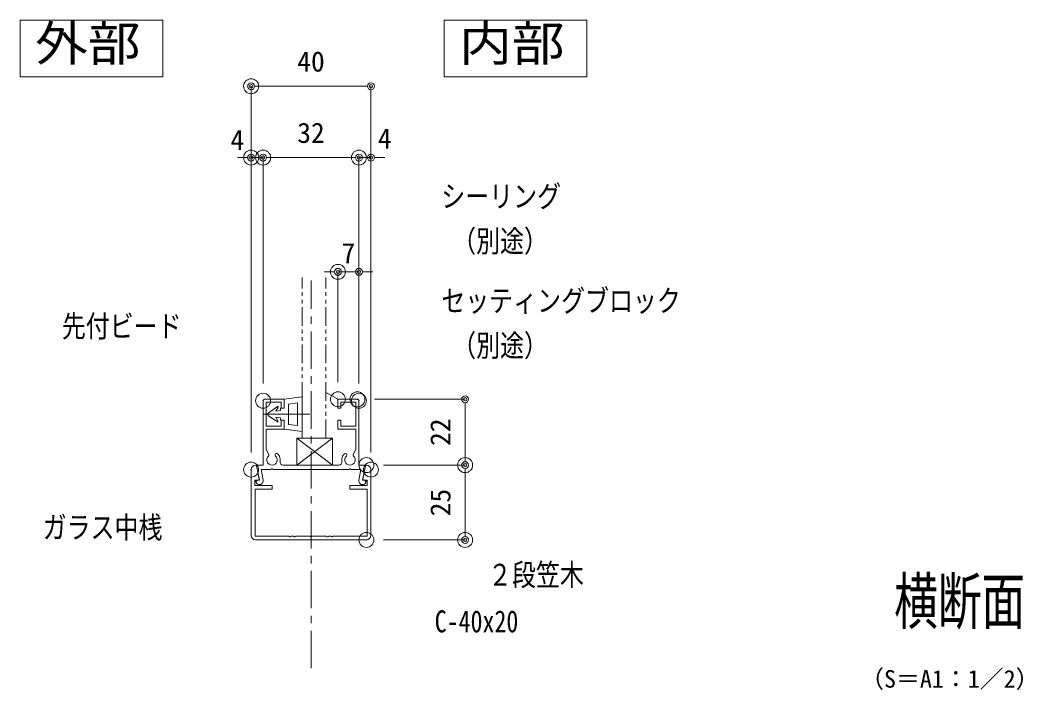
# Model space of a CAD drawing. Units: millimetres, scale not verified. Extents: x -3554 to 3554, y -1188 to 1188.
# Drawn here: x -1574 to -904, y -7 to 441 of the extents above; entities that cross this region are included whole.
import ezdxf
from ezdxf.enums import TextEntityAlignment as Align

# ---------------------------------------------------------------- set-up
doc = ezdxf.new("R2010")
doc.units = ezdxf.units.MM
doc.header["$LTSCALE"] = 20
doc.header["$PDMODE"] = 32
doc.header["$PDSIZE"] = 10
doc.linetypes.add('USER1', pattern=[2, 1.25, -0.25, 0.25, -0.25])
doc.linetypes.add('USER2', pattern=[1.25, 0.625, -0.125, 0.125, -0.125, 0.125, -0.125])
for name, color, linetype, lineweight in [('0-0_0', 7, 'Continuous', 18), ('0-1_DEFPOINTS', 7, 'Continuous', 18), ('0-7_3中心線', 2, 'USER1', 18), ('0-8_41ｱﾙﾐ', 6, 'Continuous', 18), ('0-9_1手摺寸法', 7, 'Continuous', 18), ('0-B_P4-12', 7, 'Continuous', 18), ('0-C_2a', 1, 'USER2', 18)]:
    doc.layers.add(name, color=color, linetype=linetype, lineweight=lineweight)
doc.styles.add('ＭＳ ゴシック', font='')
doc.styles.get('ＭＳ ゴシック').set_extended_font_data('MS Gothic')

# ---------------------------------------------------------------- blocks, each defined once
blk = doc.blocks.new('_ORIGIN2')
at = {"layer": '0-0_0'}
blk.add_line((-0.5, 0), (-1, 0), dxfattribs=at)
for radius in [0.5, 0.25]:
    blk.add_circle((0, 0), radius, dxfattribs=at)
blk = doc.blocks.new('D42')
at = {"layer": '0-1_DEFPOINTS'}
for p in [(594.18, 820.59), (594.18, 564.46), (674.18, 564.46)]:
    blk.add_point(p, dxfattribs=at)
at = {"layer": '0-9_1手摺寸法'}
for p, q in [((594.18, 575.96), (594.18, 820.59)), ((669.58, 820.59), (598.78, 820.59)), ((674.18, 575.96), (674.18, 820.59))]:
    blk.add_line(p, q, dxfattribs=at)
at = {"layer": '0-9_1手摺寸法', "xscale": 4.6, "yscale": 4.6, "rotation": 180}
blk.add_blockref('_ORIGIN2', (594.18, 820.59), dxfattribs=at)
at = {"layer": '0-9_1手摺寸法', "xscale": 4.6, "yscale": 4.6}
blk.add_blockref('_ORIGIN2', (674.18, 820.59), dxfattribs=at)
at = {"layer": '0-9_1手摺寸法', "style": 'ＭＳ ゴシック'}
blk.add_text('40', height=13.49, dxfattribs=at).set_placement((624.98, 826.34), align=Align.BOTTOM_LEFT)
blk = doc.blocks.new('D43')
at = {"layer": '0-1_DEFPOINTS'}
for p in [(665.18, 611.46), (671.18, 567.46), (737.11, 567.46)]:
    blk.add_point(p, dxfattribs=at)
at = {"layer": '0-9_1手摺寸法'}
for p, q in [((676.68, 611.46), (737.11, 611.46)), ((737.11, 606.86), (737.11, 572.06)), ((682.68, 567.46), (737.11, 567.46))]:
    blk.add_line(p, q, dxfattribs=at)
at = {"layer": '0-9_1手摺寸法', "xscale": 4.6, "yscale": 4.6}
for p, rotation in [((737.11, 611.46), 90), ((737.11, 567.46), 270)]:
    blk.add_blockref('_ORIGIN2', p, dxfattribs=dict(at, rotation=rotation))
at = {"layer": '0-9_1手摺寸法', "style": 'ＭＳ ゴシック'}
blk.add_text('22', height=13.49, rotation=90, dxfattribs=at).set_placement((731.36, 580.26), align=Align.BOTTOM_LEFT)
blk = doc.blocks.new('D44')
at = {"layer": '0-1_DEFPOINTS'}
for p in [(666.18, 772.93), (666.18, 610.46), (674.18, 564.46)]:
    blk.add_point(p, dxfattribs=at)
at = {"layer": '0-9_1手摺寸法'}
for p, q in [((661.58, 772.93), (656.98, 772.93)), ((666.18, 621.96), (666.18, 772.93)), ((674.18, 772.93), (666.18, 772.93)), ((674.18, 575.96), (674.18, 772.93)), ((678.78, 772.93), (683.38, 772.93))]:
    blk.add_line(p, q, dxfattribs=at)
at = {"layer": '0-9_1手摺寸法', "xscale": 4.6, "yscale": 4.6}
blk.add_blockref('_ORIGIN2', (666.18, 772.93), dxfattribs=at)
at = {"layer": '0-9_1手摺寸法', "xscale": 4.6, "yscale": 4.6, "rotation": 180}
blk.add_blockref('_ORIGIN2', (674.18, 772.93), dxfattribs=at)
at = {"layer": '0-9_1手摺寸法', "style": 'ＭＳ ゴシック'}
blk.add_text('4', height=13.49, dxfattribs=at).set_placement((678.78, 774.89), align=Align.BOTTOM_LEFT)
blk = doc.blocks.new('D45')
at = {"layer": '0-1_DEFPOINTS'}
for p in [(652.18, 696.59), (652.18, 611.41), (666.18, 610.46)]:
    blk.add_point(p, dxfattribs=at)
at = {"layer": '0-9_1手摺寸法'}
for p, q in [((647.58, 696.59), (642.98, 696.59)), ((652.18, 622.91), (652.18, 696.59)), ((666.18, 696.59), (652.18, 696.59)), ((666.18, 621.96), (666.18, 696.59)), ((670.78, 696.59), (675.38, 696.59))]:
    blk.add_line(p, q, dxfattribs=at)
at = {"layer": '0-9_1手摺寸法', "xscale": 4.6, "yscale": 4.6}
blk.add_blockref('_ORIGIN2', (652.18, 696.59), dxfattribs=at)
at = {"layer": '0-9_1手摺寸法', "xscale": 4.6, "yscale": 4.6, "rotation": 180}
blk.add_blockref('_ORIGIN2', (666.18, 696.59), dxfattribs=at)
at = {"layer": '0-9_1手摺寸法', "style": 'ＭＳ ゴシック'}
blk.add_text('7', height=13.49, dxfattribs=at).set_placement((654.58, 698.28), align=Align.BOTTOM_LEFT)
blk = doc.blocks.new('D46')
at = {"layer": '0-1_DEFPOINTS'}
for p in [(602.18, 772.93), (602.18, 610.46), (666.18, 610.46)]:
    blk.add_point(p, dxfattribs=at)
at = {"layer": '0-9_1手摺寸法'}
for p, q in [((602.18, 621.96), (602.18, 772.93)), ((661.58, 772.93), (606.78, 772.93)), ((666.18, 621.96), (666.18, 772.93))]:
    blk.add_line(p, q, dxfattribs=at)
at = {"layer": '0-9_1手摺寸法', "xscale": 4.6, "yscale": 4.6, "rotation": 180}
blk.add_blockref('_ORIGIN2', (602.18, 772.93), dxfattribs=at)
at = {"layer": '0-9_1手摺寸法', "xscale": 4.6, "yscale": 4.6}
blk.add_blockref('_ORIGIN2', (666.18, 772.93), dxfattribs=at)
at = {"layer": '0-9_1手摺寸法', "style": 'ＭＳ ゴシック'}
blk.add_text('32', height=13.49, dxfattribs=at).set_placement((624.98, 778.68), align=Align.BOTTOM_LEFT)
blk = doc.blocks.new('D47')
at = {"layer": '0-1_DEFPOINTS'}
for p in [(594.18, 772.93), (602.18, 610.46), (594.18, 564.46)]:
    blk.add_point(p, dxfattribs=at)
at = {"layer": '0-9_1手摺寸法'}
for p, q in [((589.58, 772.93), (584.98, 772.93)), ((594.18, 575.96), (594.18, 772.93)), ((602.18, 772.93), (594.18, 772.93)), ((602.18, 621.96), (602.18, 772.93)), ((606.78, 772.93), (611.38, 772.93))]:
    blk.add_line(p, q, dxfattribs=at)
at = {"layer": '0-9_1手摺寸法', "xscale": 4.6, "yscale": 4.6}
blk.add_blockref('_ORIGIN2', (594.18, 772.93), dxfattribs=at)
at = {"layer": '0-9_1手摺寸法', "xscale": 4.6, "yscale": 4.6, "rotation": 180}
blk.add_blockref('_ORIGIN2', (602.18, 772.93), dxfattribs=at)
at = {"layer": '0-9_1手摺寸法', "style": 'ＭＳ ゴシック'}
blk.add_text('4', height=13.49, dxfattribs=at).set_placement((580.38, 773.94), align=Align.BOTTOM_LEFT)
blk = doc.blocks.new('D48')
at = {"layer": '0-1_DEFPOINTS'}
for p in [(671.18, 567.46), (671.18, 517.46), (737.11, 517.46)]:
    blk.add_point(p, dxfattribs=at)
at = {"layer": '0-9_1手摺寸法'}
for p, q in [((682.68, 567.46), (737.11, 567.46)), ((737.11, 562.86), (737.11, 522.06)), ((682.68, 517.46), (737.11, 517.46))]:
    blk.add_line(p, q, dxfattribs=at)
at = {"layer": '0-9_1手摺寸法', "xscale": 4.6, "yscale": 4.6}
for p, rotation in [((737.11, 567.46), 90), ((737.11, 517.46), 270)]:
    blk.add_blockref('_ORIGIN2', p, dxfattribs=dict(at, rotation=rotation))
at = {"layer": '0-9_1手摺寸法', "style": 'ＭＳ ゴシック'}
blk.add_text('25', height=13.49, rotation=90, dxfattribs=at).set_placement((731.36, 533.26), align=Align.BOTTOM_LEFT)
blk = doc.blocks.new('hbk-213')
at = {"layer": '0-9_1手摺寸法', "color": 3}
for p, q in [((-5.8, 0), (5.8, 0)), ((-5.8, 0), (-5, -6)), ((0, 2.55), (0, -12.9)), ((5.8, 0), (5, -6)), ((-3.78, -1.5), (3.78, -1.5)), ((-3.78, -1.5), (-3.38, -4.5)), ((3.78, -1.5), (3.38, -4.5)), ((-5, -6), (-2, -6)), ((-3.38, -4.5), (3.38, -4.5)), ((-2, -6), (-2, -7.2)), ((2, -6), (5, -6)), ((2, -6), (2, -7.2)), ((-2.57, -8.24), (-0.4, -11.3)), ((-2.39, -8.01), (-1, -8.7)), ((-2, -7.2), (-1.25, -7.2)), ((-1.25, -7.2), (-1, -8.7)), ((0.4, -11.3), (2.57, -8.24)), ((1.25, -7.2), (1, -8.7)), ((1, -8.7), (2.39, -8.01)), ((1.25, -7.2), (2, -7.2))]:
    blk.add_line(p, q, dxfattribs=at)
for centre, radius, start, end in [((-2.45, -8.15), 0.15, 66.3706, 216.6071), ((2.45, -8.15), 0.15, 323.3929, 113.6294), ((0, -11), 0.5, 216.6071, 323.3929)]:
    blk.add_arc(centre, radius, start, end, dxfattribs=at)
blk = doc.blocks.new('A$C5EFB2CC2')
at = {"layer": '0-8_41ｱﾙﾐ'}
for p, q in [((0, 23.5), (0, 1.5)), ((1.3, 23.7), (1.3, 8)), ((12.7, 23.7), (1.3, 23.7)), ((20, 25), (1.5, 25)), ((12.83, 23.91), (12.7, 23.7)), ((13.17, 23.91), (13.3, 23.7)), ((14.2, 23.7), (13.3, 23.7)), ((14.33, 23.91), (14.2, 23.7)), ((14.67, 23.91), (14.8, 23.7)), ((19.7, 23.7), (14.8, 23.7)), ((19.83, 23.91), (19.7, 23.7)), ((20, 25), (38.5, 25)), ((20.17, 23.91), (20.3, 23.7)), ((20.3, 23.7), (25.2, 23.7)), ((25.33, 23.91), (25.2, 23.7)), ((25.67, 23.91), (25.8, 23.7)), ((25.8, 23.7), (26.7, 23.7)), ((26.83, 23.91), (26.7, 23.7)), ((27.17, 23.91), (27.3, 23.7)), ((27.3, 23.7), (38.7, 23.7)), ((38.7, 23.7), (38.7, 8)), ((40, 23.5), (40, 1.5)), ((1.2, 6.8), (7, 6.8)), ((1.2, 6.8), (1.2, 5)), ((1.3, 8), (7, 8)), ((7, 8), (7, 6.8)), ((33, 8), (33, 6.8)), ((38.7, 8), (33, 8)), ((38.8, 6.8), (33, 6.8)), ((38.8, 6.8), (38.8, 5)), ((1.2, 5), (2.43, 5)), ((1.83, 0.16), (2.73, 4.64)), ((38.17, 0.16), (37.27, 4.64)), ((38.8, 5), (37.57, 5)), ((1.5, 0), (1.64, 0)), ((38.5, 0), (38.36, 0))]:
    blk.add_line(p, q, dxfattribs=at)
for centre, radius, start, end in [((1.5, 23.5), 1.5, 90, 180), ((13, 23.8), 0.2, 32.3335, 147.6665), ((14.5, 23.8), 0.2, 32.3335, 147.6665), ((20, 23.8), 0.2, 90, 147.6665), ((20, 23.8), 0.2, 32.3335, 90), ((25.5, 23.8), 0.2, 32.3335, 147.6665), ((27, 23.8), 0.2, 32.3335, 147.6665), ((38.5, 23.5), 1.5, 0, 90), ((2.43, 4.7), 0.3, 348.6901, 90), ((37.57, 4.7), 0.3, 90, 191.3099), ((1.5, 1.5), 1.5, 180, 270), ((1.64, 0.2), 0.2, 270, 348.6901), ((38.36, 0.2), 0.2, 191.3099, 270), ((38.5, 1.5), 1.5, 270, 0)]:
    blk.add_arc(centre, radius, start, end, dxfattribs=at)
blk = doc.blocks.new('A$C710E2731')
at = {"layer": '0-8_41ｱﾙﾐ'}
for p, q in [((9.45, 28.5), (2.95, 28.5)), ((3.45, 19.5), (3.45, 27.5)), ((8.45, 27.5), (3.45, 27.5)), ((8.45, 25.5), (8.45, 27.5)), ((9.45, 25.5), (9.45, 28.5)), ((27.45, 25.5), (27.45, 28.5)), ((27.45, 28.5), (33.95, 28.5)), ((28.45, 25.5), (28.45, 27.5)), ((28.45, 27.5), (33.45, 27.5)), ((33.45, 19.5), (33.45, 27.5)), ((9.45, 25.5), (8.45, 25.5)), ((27.45, 25.5), (28.45, 25.5)), ((9.45, 21.5), (8.45, 21.5)), ((9.45, 21.5), (9.45, 18.5)), ((27.45, 21.5), (27.45, 18.5)), ((27.45, 21.5), (28.45, 21.5)), ((3.45, 11.71), (3.45, 18.5)), ((9.45, 18.5), (3.45, 18.5)), ((27.45, 18.5), (33.45, 18.5)), ((33.45, 11.71), (33.45, 18.5)), ((4.38, 10.1), (3.45, 11.71)), ((32.52, 10.1), (33.45, 11.71)), ((0.3, 6.26), (1.25, 1.5)), ((5.28, 5.21), (5.15, 5)), ((5.28, 5.21), (5.15, 5)), ((5.62, 5.21), (5.75, 5)), ((5.62, 5.21), (5.75, 5)), ((31.15, 5), (5.75, 5)), ((27.77, 6.5), (9.12, 6.5)), ((31.28, 5.21), (31.15, 5)), ((31.28, 5.21), (31.15, 5)), ((31.62, 5.21), (31.75, 5)), ((31.62, 5.21), (31.75, 5)), ((35.12, 5), (31.75, 5)), ((35.12, 5), (34.41, 1.45)), ((36.6, 6.26), (35.65, 1.5)), ((1.25, 1.5), (0.2, 1.5)), ((35.65, 1.5), (36.7, 1.5))]:
    blk.add_line(p, q, dxfattribs=at)
for points in [[(2.45, 28), (2.45, 6.5), (0.49, 6.5)], [(34.45, 28), (34.45, 6.5), (36.4, 6.5)], [(8.45, 21.5), (8.45, 19.5), (3.45, 19.5)], [(28.45, 21.5), (28.45, 19.5), (33.45, 19.5)], [(5.15, 5), (1.77, 5), (2.48, 1.45)]]:
    blk.add_lwpolyline(points, dxfattribs=at)
for centre in [(0.49, 6.3), (36.4, 6.3), (0.2, 1.3), (36.7, 1.3)]:
    blk.add_circle(centre, 0.2, dxfattribs=at)
for centre, radius, start, end in [((2.95, 28), 0.5, 90, 180), ((33.95, 28), 0.5, 0, 90), ((3.92, 9.9), 0.5, 312.7587, 23.6206), ((3.92, 9.9), 0.5, 312.7587, 23.6206), ((6.97, 9.9), 0.5, 47.2413, 227.2413), ((5.45, 8.25), 2.75, 348.463, 47.2413), ((31.45, 8.25), 2.75, 132.7587, 191.537), ((29.92, 9.9), 0.5, 312.7587, 132.7587), ((32.97, 9.9), 0.5, 156.3794, 227.2413), ((32.97, 9.9), 0.5, 156.3794, 227.2413), ((5.45, 8.25), 1.75, 132.7587, 47.2413), ((9.12, 7.5), 1, 168.463, 270), ((9.12, 7.5), 1, 168.463, 270), ((27.77, 7.5), 1, 270, 11.537), ((27.77, 7.5), 1, 270, 11.537), ((31.45, 8.25), 1.75, 132.7587, 47.2413), ((5.45, 5.1), 0.2, 32.3335, 147.6665), ((5.45, 5.1), 0.2, 32.3335, 147.6665), ((31.45, 5.1), 0.2, 32.3335, 147.6665), ((31.45, 5.1), 0.2, 32.3335, 147.6665), ((1.25, 1.25), 1.25, 176.1849, 9.0515), ((35.65, 1.25), 1.25, 170.9485, 3.8151)]:
    blk.add_arc(centre, radius, start, end, dxfattribs=at)

msp = doc.modelspace()

# ---------------------------------------------------------------- linework, layer by layer
at = {"layer": '0-0_0'}
msp.add_line((-1379.7, 143.52), (-1392.35, 143.52), dxfattribs=at)
msp.add_line((-1379.7, 143.52), (-1392.35, 143.52), dxfattribs=at)
at = {"layer": '0-7_3中心線'}
msp.add_line((-1379.7, 7.85), (-1379.7, 266.85), dxfattribs=at)
at = {"layer": '0-9_1手摺寸法', "color": 3}
for p, q in [((-1361.7, 187.47), (-1369.7, 191.94)), ((-1365.42, 161.52), (-1389.19, 143.52)), ((-1389.19, 161.52), (-1365.42, 143.52))]:
    msp.add_line(p, q, dxfattribs=at)
msp.add_lwpolyline([(-1389.19, 143.52), (-1365.42, 143.52), (-1365.42, 161.52), (-1389.19, 161.52)], close=True, dxfattribs=at)
at = {"layer": '0-B_P4-12'}
for p, q in [((-1574.04, 440.87), (-1574.04, 402.86)), ((-1290.82, 440.87), (-1290.82, 402.86))]:
    msp.add_line(p, q, dxfattribs=at)
for points in [[(-1574.04, 402.86), (-1478.71, 402.86), (-1478.71, 440.87), (-1574.04, 440.87)], [(-1290.82, 402.86), (-1195.49, 402.86), (-1195.49, 440.87), (-1290.82, 440.87)]]:
    msp.add_lwpolyline(points, dxfattribs=at)
at = {"layer": '0-C_2a'}
msp.add_line((-1385.7, 161.52), (-1385.7, 268.97), dxfattribs=at)
msp.add_lwpolyline([(-1385.7, 161.52), (-1369.7, 161.52), (-1369.7, 268.97)], dxfattribs=at)

# ---------------------------------------------------------------- block references
at = {"layer": '0-8_41ｱﾙﾐ', "xscale": -2, "yscale": 2, "rotation": 180}
msp.add_blockref('A$C5EFB2CC2', (-1419.7, 143.52), dxfattribs=at)
at = {"layer": '0-9_1手摺寸法'}
for name in ['D42', 'D46', 'D47', 'D44', 'D45', 'D43', 'D48']:
    msp.add_blockref(name, (-2013.88, -423.94), dxfattribs=at)
at = {"layer": '0-9_1手摺寸法', "xscale": 2, "yscale": 2, "rotation": 270}
msp.add_blockref('hbk-213', (-1385.7, 177.52), dxfattribs=at)
at = {"layer": '0-9_1手摺寸法', "xscale": -2, "yscale": 2}
msp.add_blockref('A$C710E2731', (-1342.81, 130.52), dxfattribs=at)

# ---------------------------------------------------------------- texts
at = {"layer": '0-0_0', "style": 'ＭＳ ゴシック'}
for s, height, width, p in [('シーリング', 14.66, 0.8, (-1292.68, 311.4)), ('（別途）', 14.66, 0.8, (-1285.44, 281.46)), ('セッティングブロック', 14.66, 0.8, (-1292.68, 241.63)), ('先付ビード', 14.66, 0.8, (-1546.14, 224.64)), ('（別途）', 14.66, 0.8, (-1285.44, 211.7)), ('ガラス中桟', 14.66, 0.8, (-1558.95, 90.21)), ('２段笠木 ', 14.66, 0.8, (-1261.48, 58.52)), ('横断面', 30.55, 0.7, (-990.18, 28.23)), ('C-40x20', 14.66, 0.8, (-1297.09, 27.4))]:
    msp.add_text(s, height=height, dxfattribs=dict(at, width=width)).set_placement(p, align=Align.BOTTOM_LEFT)
msp.add_text('（S＝A1：1／2）', height=11.73, dxfattribs=at).set_placement((-1012.98, -8.68), align=Align.BOTTOM_LEFT)
at = {"layer": '0-B_P4-12', "style": 'ＭＳ ゴシック', "width": 1.1}
for s, p in [('外部', (-1563.98, 406.49)), ('内部', (-1280.76, 406.49))]:
    msp.add_text(s, height=23.46, dxfattribs=at).set_placement(p, align=Align.BOTTOM_LEFT)

doc.saveas('drawing.dxf')
